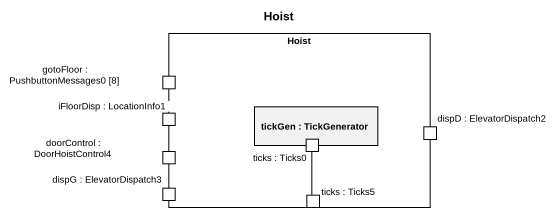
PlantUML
@startuml
title Hoist
rectangle Hoist {
  port "gotoFloor : PushbuttonMessages0 [8]" as gotoFloor
  rectangle "tickGen : TickGenerator" as tickGen {
    port "ticks : Ticks0" as ticks_Ticks0
  }
  port "iFloorDisp : LocationInfo1" as iFloorDisp_LocationInfo1
  port "dispD : ElevatorDispatch2" as dispD_ElevatorDispatch2
  port "doorControl : DoorHoistControl4" as doorControl
  port "dispG : ElevatorDispatch3" as dispG_ElevatorDispatch3
  port "ticks : Ticks5" as ticks_Ticks5
}
ticks_Ticks0 -- ticks_Ticks5
@enduml
